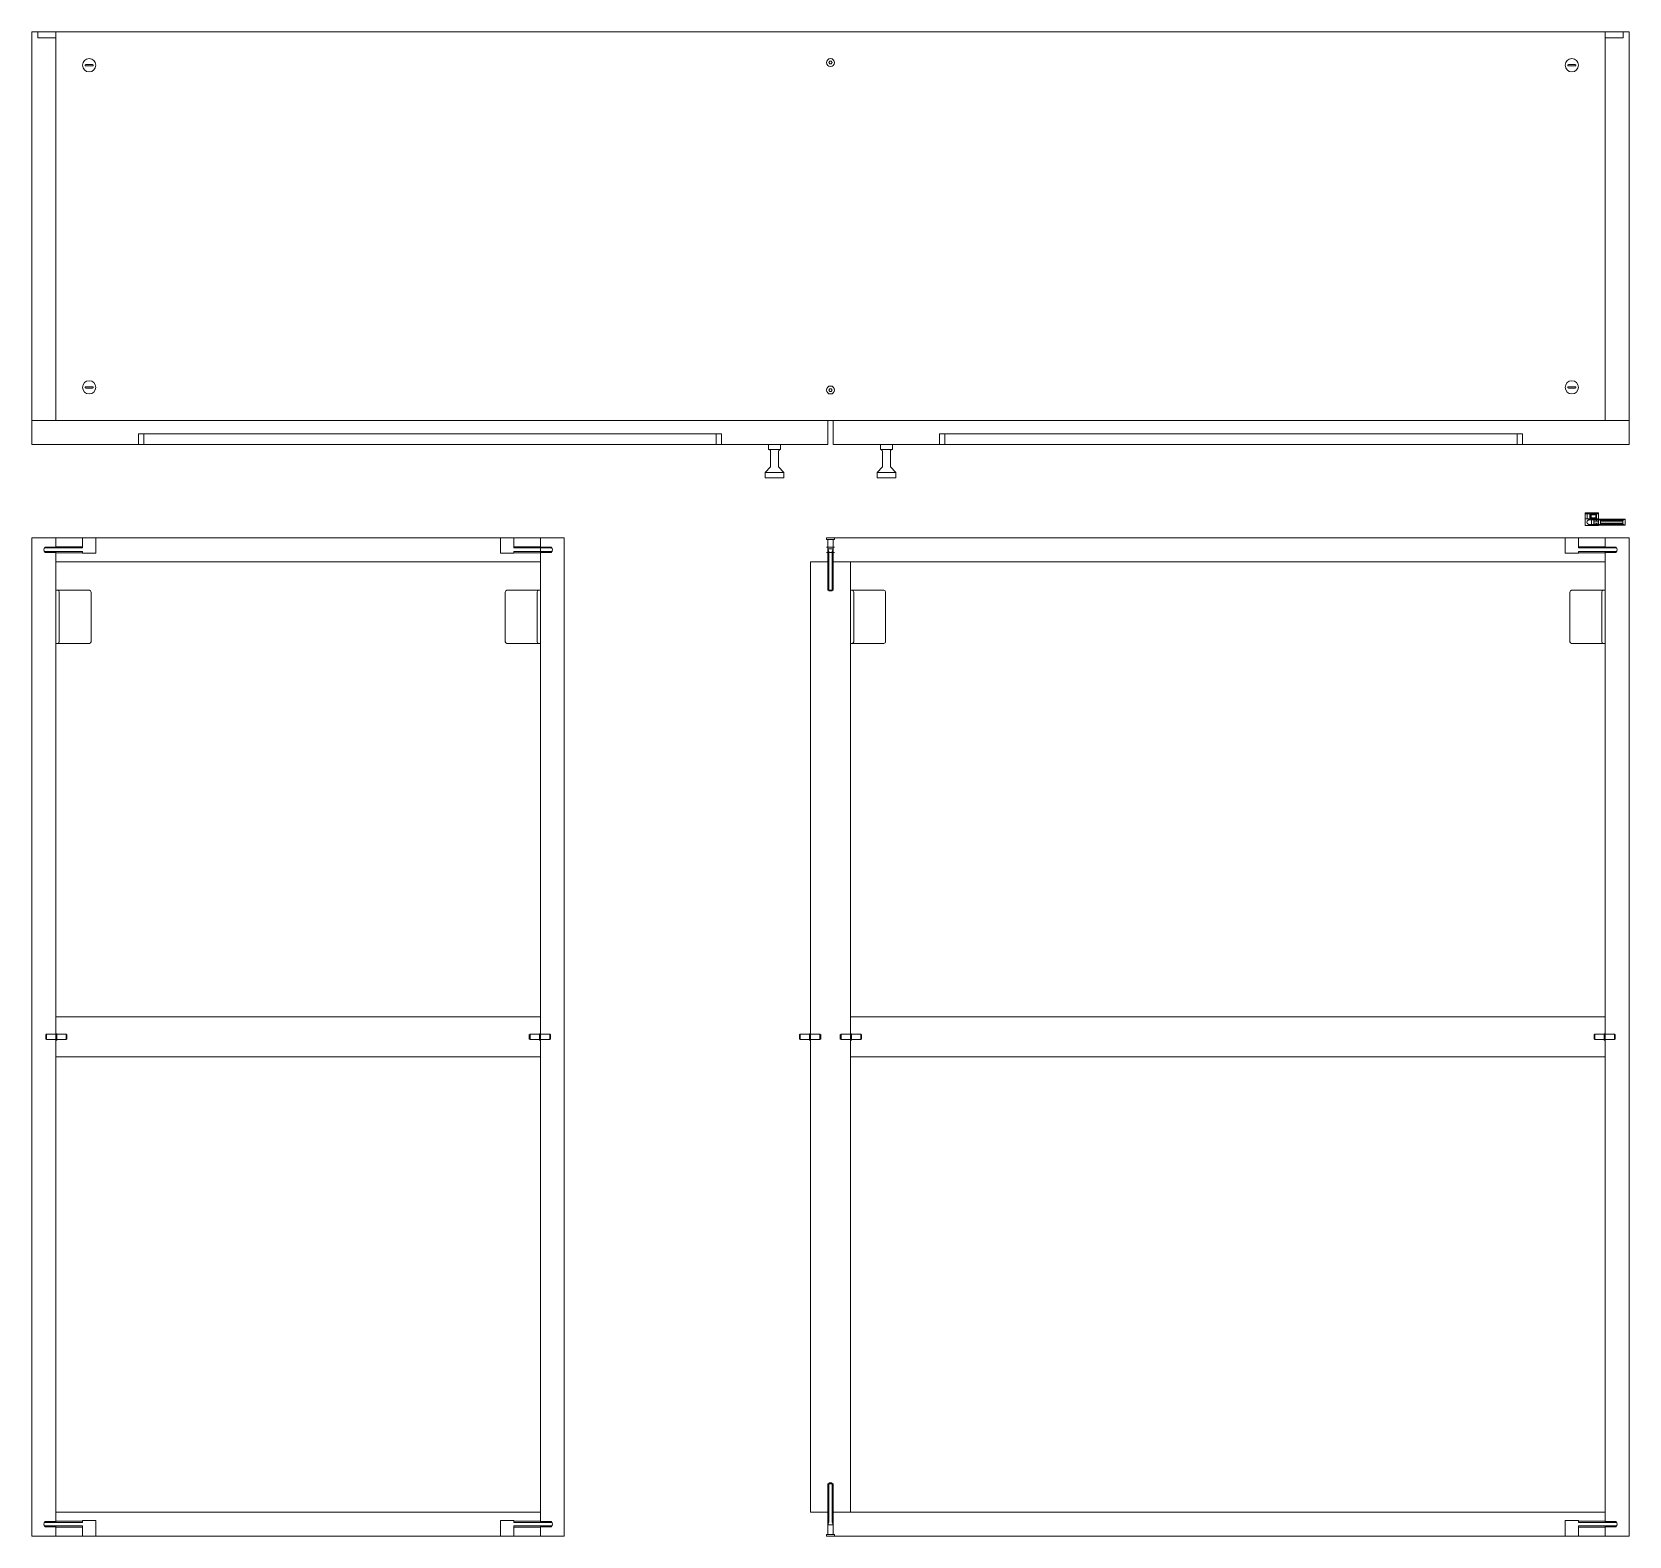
# Model space of a CAD drawing. Header units: centimetres. Extents: x -2268 to 3476, y -1681 to 1470.
# Drawn here: x 2739.4 to 2859.4, y -428.4 to -315.4 of the extents above; entities that cross this region are included whole.
import ezdxf

# ---------------------------------------------------------------- set-up
doc = ezdxf.new("R2010")
doc.units = ezdxf.units.CM
for name, color, linetype, lineweight in [('0_Num_Penna__6', 6, 'Continuous', 18), ('A-FURN_Num_Penna__251_Num_Penna__251_Num_Penna__2_Num_Penna__251_Num_Penna__251_Num_Penna__251_Num_Penna__251_Num_Penna__251_Num_Penna__251_Num_Penna__251_Num_Penna__251_Num_Penna__3_Num_Penna__3_Num_Penna__3_Num_Penna__3', 3, 'Continuous', 18), ('A-FURN_Num_Penna__252_Num_Penna__252_Num_Penna__3_Num_Penna__252_Num_Penna__252_Num_Penna__252_Num_Penna__252_Num_Penna__252_Num_Penna__252_Num_Penna__252_Num_Penna__252_Num_Penna__252_Num_Penna__252_Num_Penna__252_Num_Penna__3', 3, 'Continuous', 18), ('A-FURN_Num_Penna__252_Num_Penna__252_Num_Penna__3_Num_Penna__252_Num_Penna__252_Num_Penna__252_Num_Penna__252_Num_Penna__252_Num_Penna__252_Num_Penna__252_Num_Penna__252_Num_Penna__252_Num_Penna__252_Num_Penna__252_Num_Penna__5', 5, 'Continuous', 18), ('A-FURN_Num_Penna__252_Num_Penna__252_Num_Penna__3_Num_Penna__252_Num_Penna__252_Num_Penna__252_Num_Penna__252_Num_Penna__252_Num_Penna__252_Num_Penna__252_Num_Penna__252_Num_Penna__252_Num_Penna__252_Num_Penna__252_Num_Penna__6', 6, 'Continuous', 18), ('A-FURN_Num_Penna__252_Num_Penna__252_Num_Penna__3_Num_Penna__252_Num_Penna__252_Num_Penna__252_Num_Penna__252_Num_Penna__252_Num_Penna__252_Num_Penna__252_Num_Penna__252_Num_Penna__252_Num_Penna__252_Num_Penna__6_Num_Penna__6', 6, 'Continuous', 18), ('A-SECT-PATT_Num_Penna__6_Num_Penna__6_Num_Penna__6_Num_Penna__6_Num_Penna__6_Num_Penna__6_Num_Penna__6_Num_Penna__6_Num_Penna__6_Num_Penna__6_Num_Penna__6_Num_Penna__6_Num_Penna__6_Num_Penna__6', 6, 'Continuous', 18), ('INFO_Num_Penna__2_Num_Penna__2_Num_Penna__2_Num_Penna__2_Num_Penna__5', 5, 'Continuous', 18), ('PDF10_Solid Fills_Num_Penna__5_Num_Penna__5_Num_Penna__5_Num_Penna__5_Num_Penna__5_Num_Penna__5_Num_Penna__5_Num_Penna__5', 5, 'Continuous', 18), ('PDF16_Geometry_Num_Penna__5_Num_Penna__5_Num_Penna__5_Num_Penna__5_Num_Penna__5_Num_Penna__5_Num_Penna__5_Num_Penna__5_Num_Penna__5_Num_Penna__5_Num_Penna__5_Num_Penna__5_Num_Penna__5_Num_Penna__5', 5, 'Continuous', 18), ('PDF16_Geometry_Num_Penna__6_Num_Penna__6_Num_Penna__3_Num_Penna__3_Num_Penna__3_Num_Penna__3_Num_Penna__3_Num_Penna__3_Num_Penna__3_Num_Penna__3_Num_Penna__3_Num_Penna__3_Num_Penna__3_Num_Penna__3', 3, 'Continuous', 18), ('PDF16_Geometry_Num_Penna__6_Num_Penna__6_Num_Penna__6_Num_Penna__6_Num_Penna__6_Num_Penna__6_Num_Penna__6_Num_Penna__6_Num_Penna__6_Num_Penna__6_Num_Penna__6_Num_Penna__6_Num_Penna__6_Num_Penna__6', 6, 'Continuous', 18), ('PDF22_Geometry_Num_Penna__1_Num_Penna__255_Num_Penna__255_Num_Penna__255_Num_Penna__6', 6, 'Continuous', 18), ('PDF22_Geometry_Num_Penna__1_Num_Penna__255_Num_Penna__3_Num_Penna__3_Num_Penna__6', 6, 'Continuous', 18), ('PDF2_Geometry_Num_Penna__7_Num_Penna__7_Num_Penna__7_Num_Penna__7_Num_Penna__7_Num_Penna__7_Num_Penna__7_Num_Penna__5', 5, 'Continuous', 18), ('PDF2_Geometry_Num_Penna__7_Num_Penna__7_Num_Penna__7_Num_Penna__7_Num_Penna__7_Num_Penna__7_Num_Penna__7_Num_Penna__6', 6, 'Continuous', 18), ('PDF_Geometry_Num_Penna__7_Num_Penna__7_Num_Penna__3_Num_Penna__6_Num_Penna__6_Num_Penna__6_Num_Penna__6_Num_Penna__6_Num_Penna__6_Num_Penna__6_Num_Penna__6_Num_Penna__6_Num_Penna__6_Num_Penna__6', 6, 'Continuous', 18), ('VITE_Num_Penna__5', 5, 'Continuous', 18), ('VITE_Num_Penna__6', 6, 'Continuous', 18), ('viti_Num_Penna__5', 5, 'Continuous', 18), ('viti_Num_Penna__6', 6, 'Continuous', 18)]:
    doc.layers.add(name, color=color, linetype=linetype, lineweight=lineweight)

msp = doc.modelspace()

# ---------------------------------------------------------------- linework, layer by layer
at = {"layer": '0_Num_Penna__6', "color": 6, "linetype": 'Continuous', "lineweight": 18}
for p, q in [((2856.1311, -351.9421), (2856.1311, -351.4948)), ((2857.1311, -351.4948), (2857.1311, -351.9697)), ((2856.1311, -352.4557), (2856.1311, -351.9421)), ((2857.1311, -352.4557), (2856.1311, -352.4557)), ((2859.1311, -351.9697), (2857.1311, -351.9697)), ((2743.2341, -354.0406), (2743.2341, -353.3692)), ((2744.2341, -354.5265), (2744.2341, -353.3692)), ((2774.6341, -354.5265), (2774.6341, -353.3692)), ((2775.6341, -354.0406), (2775.6341, -353.3692)), ((2854.6341, -354.5265), (2854.6341, -353.3692)), ((2855.6341, -354.0406), (2855.6341, -353.3692)), ((2741.2341, -354.0406), (2743.2341, -354.0406)), ((2743.2341, -354.5265), (2743.2341, -354.4977)), ((2743.2341, -354.5265), (2744.2341, -354.5265)), ((2775.6341, -354.5265), (2774.6341, -354.5265)), ((2777.6341, -354.0406), (2775.6341, -354.0406)), ((2775.6341, -354.5265), (2775.6341, -354.4977)), ((2855.6341, -354.5265), (2854.6341, -354.5265)), ((2857.6341, -354.0406), (2855.6341, -354.0406)), ((2855.6341, -354.5265), (2855.6341, -354.4977)), ((2741.2341, -427.6977), (2743.2341, -427.6977)), ((2743.2341, -427.2118), (2744.2341, -427.2118)), ((2743.2341, -427.2118), (2743.2341, -427.2406)), ((2743.2341, -427.6977), (2743.2341, -428.3692)), ((2744.2341, -427.2118), (2744.2341, -428.3692)), ((2775.6341, -427.2118), (2774.6341, -427.2118)), ((2774.6341, -427.2118), (2774.6341, -428.3692)), ((2775.6341, -427.2118), (2775.6341, -427.2406)), ((2777.6341, -427.6977), (2775.6341, -427.6977)), ((2775.6341, -427.6977), (2775.6341, -428.3692)), ((2855.6341, -427.2118), (2854.6341, -427.2118)), ((2854.6341, -427.2118), (2854.6341, -428.3692)), ((2855.6341, -427.2118), (2855.6341, -427.2406)), ((2857.6341, -427.6977), (2855.6341, -427.6977)), ((2855.6341, -427.6977), (2855.6341, -428.3692))]:
    msp.add_line(p, q, dxfattribs=at)
at = {"layer": 'A-FURN_Num_Penna__251_Num_Penna__251_Num_Penna__2_Num_Penna__251_Num_Penna__251_Num_Penna__251_Num_Penna__251_Num_Penna__251_Num_Penna__251_Num_Penna__251_Num_Penna__251_Num_Penna__3_Num_Penna__3_Num_Penna__3_Num_Penna__3', "color": 3, "linetype": 'Continuous', "lineweight": 18}
for p, q in [((2747.4341, -346.3692), (2747.8341, -346.3692)), ((2790.8341, -346.3692), (2791.2341, -346.3692)), ((2807.6341, -346.3692), (2808.0341, -346.3692)), ((2851.0341, -346.3692), (2851.4341, -346.3692))]:
    msp.add_line(p, q, dxfattribs=at)
at = {"layer": 'A-FURN_Num_Penna__252_Num_Penna__252_Num_Penna__3_Num_Penna__252_Num_Penna__252_Num_Penna__252_Num_Penna__252_Num_Penna__252_Num_Penna__252_Num_Penna__252_Num_Penna__252_Num_Penna__252_Num_Penna__252_Num_Penna__252_Num_Penna__3', "color": 3, "linetype": 'Continuous', "lineweight": 18}
for p, q in [((2799.7341, -354.0692), (2799.1341, -354.0692)), ((2799.7341, -354.4692), (2799.1341, -354.4692))]:
    msp.add_line(p, q, dxfattribs=at)
at = {"layer": 'A-FURN_Num_Penna__252_Num_Penna__252_Num_Penna__3_Num_Penna__252_Num_Penna__252_Num_Penna__252_Num_Penna__252_Num_Penna__252_Num_Penna__252_Num_Penna__252_Num_Penna__252_Num_Penna__252_Num_Penna__252_Num_Penna__252_Num_Penna__5', "color": 5, "linetype": 'Continuous', "lineweight": 18}
for p, q in [((2857.288, -352.065), (2857.288, -352.3319)), ((2858.9743, -352.065), (2858.9743, -352.3319)), ((2799.7341, -353.3692), (2799.1341, -353.3692)), ((2799.6397, -353.4891), (2799.2281, -353.4891)), ((2741.2341, -354.0726), (2741.2341, -354.1389)), ((2741.2341, -354.3996), (2741.2341, -354.4657)), ((2777.6341, -354.0726), (2777.6341, -354.1389)), ((2777.6341, -354.3996), (2777.6341, -354.4657)), ((2799.6397, -354.2104), (2799.2281, -354.2104)), ((2799.3036, -354.4123), (2799.3036, -357.2979)), ((2799.5642, -357.2979), (2799.5642, -354.4123)), ((2857.6341, -354.0726), (2857.6341, -354.1389)), ((2857.6341, -354.3996), (2857.6341, -354.4657)), ((2799.5642, -357.2979), (2799.3036, -357.2979)), ((2799.3036, -427.3261), (2799.3036, -424.4405)), ((2799.5642, -424.4405), (2799.3036, -424.4405)), ((2799.5642, -424.4405), (2799.5642, -427.3261)), ((2741.2341, -427.3387), (2741.2341, -427.2726)), ((2741.2341, -427.6658), (2741.2341, -427.5994)), ((2743.2341, -428.3692), (2744.2341, -428.3692)), ((2777.6341, -427.3387), (2777.6341, -427.2726)), ((2777.6341, -427.6658), (2777.6341, -427.5994)), ((2799.7341, -428.3692), (2799.1341, -428.3692)), ((2799.6397, -427.5279), (2799.2281, -427.5279)), ((2799.6397, -428.2492), (2799.2281, -428.2492)), ((2857.6341, -427.3387), (2857.6341, -427.2726)), ((2857.6341, -427.6658), (2857.6341, -427.5994))]:
    msp.add_line(p, q, dxfattribs=at)
at = {"layer": 'A-FURN_Num_Penna__252_Num_Penna__252_Num_Penna__3_Num_Penna__252_Num_Penna__252_Num_Penna__252_Num_Penna__252_Num_Penna__252_Num_Penna__252_Num_Penna__252_Num_Penna__252_Num_Penna__252_Num_Penna__252_Num_Penna__252_Num_Penna__6', "color": 6, "linetype": 'Continuous', "lineweight": 18}
for p, q in [((2857.1311, -352.4269), (2857.1311, -352.4557)), ((2799.1341, -353.4891), (2799.1341, -353.3692)), ((2799.1341, -353.4891), (2799.2281, -353.4891)), ((2799.2281, -353.4891), (2799.2281, -357.2979)), ((2799.6397, -353.4891), (2799.734, -353.4891)), ((2799.6397, -353.4891), (2799.6397, -357.2979)), ((2799.7341, -353.3692), (2799.734, -353.4891)), ((2741.2341, -354.0726), (2740.4036, -354.0726)), ((2740.4036, -354.0726), (2740.4036, -354.1389)), ((2740.4036, -354.4658), (2740.4036, -354.3994)), ((2741.2341, -354.4657), (2740.4036, -354.4658)), ((2777.6341, -354.0726), (2778.4645, -354.0726)), ((2777.6341, -354.4657), (2778.4645, -354.4658)), ((2778.4645, -354.0726), (2778.4645, -354.1389)), ((2778.4645, -354.4658), (2778.4645, -354.3994)), ((2857.6341, -354.0726), (2858.4645, -354.0726)), ((2857.6341, -354.4657), (2858.4645, -354.4658)), ((2858.4645, -354.0726), (2858.4645, -354.1389)), ((2858.4645, -354.4658), (2858.4645, -354.3994)), ((2799.3036, -357.2979), (2799.2281, -357.2979)), ((2799.6397, -357.2979), (2799.5642, -357.2979)), ((2799.3036, -424.4405), (2799.2281, -424.4405)), ((2799.2281, -428.2492), (2799.2281, -424.4405)), ((2799.6397, -424.4405), (2799.5642, -424.4405)), ((2799.6397, -428.2492), (2799.6397, -424.4405)), ((2741.2341, -427.2726), (2740.4036, -427.2726)), ((2740.4036, -427.2726), (2740.4036, -427.3389)), ((2740.4036, -427.6658), (2740.4036, -427.5994)), ((2741.2341, -427.6658), (2740.4036, -427.6658)), ((2777.6341, -427.2726), (2778.4645, -427.2726)), ((2777.6341, -427.6658), (2778.4645, -427.6658)), ((2778.4645, -427.2726), (2778.4645, -427.3389)), ((2778.4645, -427.6658), (2778.4645, -427.5994)), ((2799.1341, -428.2492), (2799.2281, -428.2492)), ((2799.1341, -428.2492), (2799.1341, -428.3692)), ((2799.6397, -428.2492), (2799.734, -428.2492)), ((2799.7341, -428.3692), (2799.734, -428.2492)), ((2857.6341, -427.2726), (2858.4645, -427.2726)), ((2857.6341, -427.6658), (2858.4645, -427.6658)), ((2858.4645, -427.2726), (2858.4645, -427.3389)), ((2858.4645, -427.6658), (2858.4645, -427.5994))]:
    msp.add_line(p, q, dxfattribs=at)
at = {"layer": 'A-FURN_Num_Penna__252_Num_Penna__252_Num_Penna__3_Num_Penna__252_Num_Penna__252_Num_Penna__252_Num_Penna__252_Num_Penna__252_Num_Penna__252_Num_Penna__252_Num_Penna__252_Num_Penna__252_Num_Penna__252_Num_Penna__6_Num_Penna__6', "color": 6, "linetype": 'Continuous', "lineweight": 18}
for p, q in [((2797.9341, -355.1692), (2797.9341, -390.6292)), ((2800.9341, -355.1692), (2800.9341, -390.6292)), ((2797.9341, -391.1092), (2797.9341, -426.5692)), ((2800.9341, -391.1092), (2800.9341, -426.5692))]:
    msp.add_line(p, q, dxfattribs=at)
at = {"layer": 'A-SECT-PATT_Num_Penna__6_Num_Penna__6_Num_Penna__6_Num_Penna__6_Num_Penna__6_Num_Penna__6_Num_Penna__6_Num_Penna__6_Num_Penna__6_Num_Penna__6_Num_Penna__6_Num_Penna__6_Num_Penna__6_Num_Penna__6', "color": 6, "linetype": 'Continuous', "lineweight": 18}
for p, q in [((2747.4341, -345.5692), (2747.4341, -346.3692)), ((2747.8341, -345.5692), (2747.8341, -346.3692)), ((2790.8341, -345.5692), (2790.8341, -346.3692)), ((2791.2341, -345.5692), (2791.2341, -346.3692)), ((2807.6341, -345.5692), (2807.6341, -346.3692)), ((2808.0341, -345.5692), (2808.0341, -346.3692)), ((2851.0341, -345.5692), (2851.0341, -346.3692)), ((2851.4341, -345.5692), (2851.4341, -346.3692)), ((2777.6341, -353.3692), (2777.6341, -427.2726)), ((2779.4341, -353.3692), (2779.4341, -428.3692))]:
    msp.add_line(p, q, dxfattribs=at)
at = {"layer": 'INFO_Num_Penna__2_Num_Penna__2_Num_Penna__2_Num_Penna__2_Num_Penna__5', "color": 5, "linetype": 'Continuous', "lineweight": 18}
for p, q in [((2741.5008, -357.3188), (2741.2341, -357.3188)), ((2741.4841, -357.4591), (2741.4841, -361.1785)), ((2741.5008, -357.3188), (2743.7464, -357.3188)), ((2743.876, -361.1785), (2743.876, -357.4591)), ((2774.9922, -361.1785), (2774.9922, -357.4591)), ((2777.3673, -357.3188), (2775.1218, -357.3188)), ((2777.3673, -357.3188), (2777.6341, -357.3188)), ((2777.3841, -357.4591), (2777.3841, -361.1785)), ((2801.2008, -357.3188), (2800.9341, -357.3188)), ((2801.1841, -357.4591), (2801.1841, -361.1785)), ((2801.2008, -357.3188), (2803.4464, -357.3188)), ((2803.576, -361.1785), (2803.576, -357.4591)), ((2854.9922, -361.1785), (2854.9922, -357.4591)), ((2857.3673, -357.3188), (2855.1218, -357.3188)), ((2857.3673, -357.3188), (2857.6341, -357.3188)), ((2857.3841, -357.4591), (2857.3841, -361.1785)), ((2741.2341, -361.3188), (2741.5008, -361.3188)), ((2741.5008, -361.3188), (2743.7464, -361.3188)), ((2777.3673, -361.3188), (2775.1218, -361.3188)), ((2777.6341, -361.3188), (2777.3673, -361.3188)), ((2800.9341, -361.3188), (2801.2008, -361.3188)), ((2801.2008, -361.3188), (2803.4464, -361.3188)), ((2857.3673, -361.3188), (2855.1218, -361.3188)), ((2857.6341, -361.3188), (2857.3673, -361.3188))]:
    msp.add_line(p, q, dxfattribs=at)
for centre, start, end in [((2741.3422, -357.4602), 0.438313, 85.025899), ((2743.7341, -357.4602), 0.438313, 85.025899), ((2775.1341, -357.4602), 94.974101, 179.561687), ((2777.526, -357.4602), 94.974101, 179.561687), ((2801.0422, -357.4602), 0.438313, 85.025899), ((2803.4341, -357.4602), 0.438313, 85.025899), ((2855.1341, -357.4602), 94.974101, 179.561687), ((2857.526, -357.4602), 94.974101, 179.561687), ((2741.3422, -361.1775), 274.974101, 359.561687), ((2743.7341, -361.1775), 274.974101, 359.561687), ((2775.1341, -361.1775), 180.438313, 265.025899), ((2777.526, -361.1775), 180.438313, 265.025899), ((2801.0422, -361.1775), 274.974101, 359.561687), ((2803.4341, -361.1775), 274.974101, 359.561687), ((2855.1341, -361.1775), 180.438313, 265.025899), ((2857.526, -361.1775), 180.438313, 265.025899)]:
    msp.add_arc(centre, 0.1419, start, end, dxfattribs=at)
at = {"layer": 'PDF10_Solid Fills_Num_Penna__5_Num_Penna__5_Num_Penna__5_Num_Penna__5_Num_Penna__5_Num_Penna__5_Num_Penna__5_Num_Penna__5', "color": 5, "linetype": 'Continuous', "lineweight": 18}
for p, q in [((2743.9874, -317.8192), (2743.4807, -317.8192)), ((2743.9874, -317.9192), (2743.4807, -317.9192)), ((2799.3112, -317.6692), (2799.3785, -317.5692)), ((2799.3112, -317.6692), (2799.3785, -317.7692)), ((2799.3785, -317.5692), (2799.4896, -317.5692)), ((2799.3785, -317.7692), (2799.4896, -317.7692)), ((2799.5569, -317.6692), (2799.4896, -317.5692)), ((2799.5569, -317.6692), (2799.4896, -317.7692)), ((2854.8807, -317.8192), (2855.3874, -317.8192)), ((2854.8807, -317.9192), (2855.3874, -317.9192)), ((2743.9874, -342.0192), (2743.4807, -342.0192)), ((2743.9874, -342.1192), (2743.4807, -342.1192)), ((2799.3112, -342.2692), (2799.3785, -342.1692)), ((2799.3112, -342.2692), (2799.3785, -342.3692)), ((2799.3785, -342.1692), (2799.4896, -342.1692)), ((2799.3785, -342.3692), (2799.4896, -342.3692)), ((2799.5569, -342.2692), (2799.4896, -342.1692)), ((2799.5569, -342.2692), (2799.4896, -342.3692)), ((2854.8807, -342.0192), (2855.3874, -342.0192)), ((2854.8807, -342.1192), (2855.3874, -342.1192))]:
    msp.add_line(p, q, dxfattribs=at)
for centre, radius in [((2743.7341, -317.8692), 0.5), ((2799.4341, -317.6692), 0.3), ((2855.1341, -317.8692), 0.5), ((2743.7341, -342.0692), 0.5), ((2799.4341, -342.2692), 0.3), ((2855.1341, -342.0692), 0.5)]:
    msp.add_circle(centre, radius, dxfattribs=at)
for centre, start, end in [((2743.4807, -317.8692), 90, 270), ((2743.9874, -317.8692), 270, 90), ((2854.8807, -317.8692), 90, 270), ((2855.3874, -317.8692), 270, 90), ((2743.4807, -342.0692), 90, 270), ((2743.9874, -342.0692), 270, 90), ((2854.8807, -342.0692), 90, 270), ((2855.3874, -342.0692), 270, 90)]:
    msp.add_arc(centre, 0.05, start, end, dxfattribs=at)
at = {"layer": 'PDF16_Geometry_Num_Penna__5_Num_Penna__5_Num_Penna__5_Num_Penna__5_Num_Penna__5_Num_Penna__5_Num_Penna__5_Num_Penna__5_Num_Penna__5_Num_Penna__5_Num_Penna__5_Num_Penna__5_Num_Penna__5_Num_Penna__5', "color": 5, "linetype": 'Continuous', "lineweight": 18}
for p, q in [((2795.6805, -346.3692), (2794.7849, -346.3692)), ((2794.7849, -346.7346), (2794.7849, -346.3692)), ((2795.6805, -346.7346), (2794.7849, -346.7346)), ((2795.6805, -346.7346), (2795.6805, -346.3692)), ((2804.0805, -346.3692), (2803.1849, -346.3692)), ((2803.1849, -346.7346), (2803.1849, -346.3692)), ((2804.0805, -346.7346), (2803.1849, -346.7346)), ((2804.0805, -346.7346), (2804.0805, -346.3692)), ((2794.9334, -348.042), (2794.9334, -346.8831)), ((2795.5321, -348.042), (2795.5321, -346.8831)), ((2803.3334, -348.042), (2803.3334, -346.8831)), ((2803.9321, -348.042), (2803.9321, -346.8831)), ((2794.5327, -348.478), (2794.9334, -348.042)), ((2795.9327, -348.478), (2794.5327, -348.478)), ((2794.5327, -348.8692), (2794.5327, -348.478)), ((2795.9327, -348.8692), (2794.5327, -348.8692)), ((2795.9327, -348.478), (2795.5321, -348.042)), ((2795.9327, -348.8692), (2795.9327, -348.478)), ((2802.9327, -348.478), (2803.3334, -348.042)), ((2804.3327, -348.478), (2802.9327, -348.478)), ((2802.9327, -348.8692), (2802.9327, -348.478)), ((2804.3327, -348.8692), (2802.9327, -348.8692)), ((2804.3327, -348.478), (2803.9321, -348.042)), ((2804.3327, -348.8692), (2804.3327, -348.478))]:
    msp.add_line(p, q, dxfattribs=at)
for centre, start, end in [((2794.7849, -346.8831), 0, 90), ((2795.6805, -346.8831), 90, 180), ((2803.1849, -346.8831), 0, 90), ((2804.0805, -346.8831), 90, 180)]:
    msp.add_arc(centre, 0.1485, start, end, dxfattribs=at)
at = {"layer": 'PDF16_Geometry_Num_Penna__6_Num_Penna__6_Num_Penna__3_Num_Penna__3_Num_Penna__3_Num_Penna__3_Num_Penna__3_Num_Penna__3_Num_Penna__3_Num_Penna__3_Num_Penna__3_Num_Penna__3_Num_Penna__3_Num_Penna__3', "color": 3, "linetype": 'Continuous', "lineweight": 18}
for p, q in [((2739.8841, -315.3692), (2741.2341, -315.3692)), ((2857.6341, -315.3692), (2858.9841, -315.3692))]:
    msp.add_line(p, q, dxfattribs=at)
at = {"layer": 'PDF16_Geometry_Num_Penna__6_Num_Penna__6_Num_Penna__6_Num_Penna__6_Num_Penna__6_Num_Penna__6_Num_Penna__6_Num_Penna__6_Num_Penna__6_Num_Penna__6_Num_Penna__6_Num_Penna__6_Num_Penna__6_Num_Penna__6', "color": 6, "linetype": 'Continuous', "lineweight": 18}
for p, q in [((2739.4341, -315.3692), (2739.8841, -315.3692)), ((2739.4341, -315.3692), (2739.4341, -346.3692)), ((2739.8841, -315.3692), (2739.8841, -315.8192)), ((2741.2341, -315.3692), (2741.2341, -344.5692)), ((2741.2341, -315.3692), (2857.6341, -315.3692)), ((2857.6341, -315.3692), (2857.6341, -344.5692)), ((2858.9841, -315.3692), (2858.9841, -315.8192)), ((2858.9841, -315.3692), (2859.4341, -315.3692)), ((2859.4341, -315.3692), (2859.4341, -346.3692)), ((2739.8841, -315.8192), (2741.2341, -315.8192)), ((2858.9841, -315.8192), (2857.6341, -315.8192)), ((2739.4341, -344.5692), (2859.4341, -344.5692)), ((2747.4341, -345.5692), (2791.2341, -345.5692)), ((2799.2341, -346.3692), (2799.2341, -344.5692)), ((2799.6341, -346.3692), (2799.6341, -344.5692)), ((2807.6341, -345.5692), (2851.4341, -345.5692)), ((2739.4341, -346.3692), (2747.4341, -346.3692)), ((2747.8341, -346.3692), (2790.8341, -346.3692)), ((2791.2341, -346.3692), (2799.2341, -346.3692)), ((2799.6341, -346.3692), (2807.6341, -346.3692)), ((2808.0341, -346.3692), (2851.0341, -346.3692)), ((2851.4341, -346.3692), (2859.4341, -346.3692)), ((2739.4341, -353.3692), (2739.4341, -428.3692)), ((2739.4341, -353.3692), (2779.4341, -353.3692)), ((2741.2341, -353.3692), (2741.2341, -354.0726)), ((2799.1341, -353.3692), (2854.6341, -353.3692)), ((2855.6341, -353.3692), (2859.4341, -353.3692)), ((2859.4341, -353.3692), (2859.4341, -428.3692)), ((2741.2341, -354.0406), (2741.2341, -354.0726)), ((2741.2341, -354.4657), (2741.2341, -390.6292)), ((2741.2341, -355.1692), (2777.6341, -355.1692)), ((2777.6341, -354.0406), (2777.6341, -354.0726)), ((2777.6341, -354.4657), (2777.6341, -354.4977)), ((2797.9341, -355.1692), (2799.2281, -355.1692)), ((2799.6397, -355.1692), (2857.6341, -355.1692)), ((2857.6341, -354.0406), (2857.6341, -354.0726)), ((2857.6341, -354.4657), (2857.6341, -354.4977)), ((2857.6341, -355.1692), (2857.6341, -390.6292)), ((2741.2341, -391.1092), (2741.2341, -427.2726)), ((2857.6341, -391.1092), (2857.6341, -427.2726)), ((2741.2341, -426.5692), (2777.6341, -426.5692)), ((2797.9341, -426.5692), (2799.2281, -426.5692)), ((2799.6397, -426.5692), (2857.6341, -426.5692)), ((2739.4341, -428.3692), (2743.2341, -428.3692)), ((2741.2341, -427.6977), (2741.2341, -427.6658)), ((2741.2341, -427.6658), (2741.2341, -428.3692)), ((2744.2341, -428.3692), (2774.6341, -428.3692)), ((2775.6341, -428.3692), (2779.4341, -428.3692)), ((2777.6341, -427.6977), (2777.6341, -427.6658)), ((2799.1341, -428.3692), (2854.6341, -428.3692)), ((2855.6341, -428.3692), (2859.4341, -428.3692)), ((2857.6341, -427.6977), (2857.6341, -427.6658)), ((2857.6341, -427.6977), (2857.6341, -428.3692))]:
    msp.add_line(p, q, dxfattribs=at)
at = {"layer": 'PDF22_Geometry_Num_Penna__1_Num_Penna__255_Num_Penna__255_Num_Penna__255_Num_Penna__6', "color": 6, "linetype": 'Continuous', "lineweight": 18}
msp.add_line((2777.6341, -427.6977), (2777.6341, -428.3692), dxfattribs=at)
at = {"layer": 'PDF22_Geometry_Num_Penna__1_Num_Penna__255_Num_Penna__3_Num_Penna__3_Num_Penna__6', "color": 6, "linetype": 'Continuous', "lineweight": 18}
for p, q in [((2777.6341, -389.3692), (2741.2341, -389.3692)), ((2857.6341, -389.3692), (2800.9341, -389.3692)), ((2777.6341, -392.3692), (2741.2341, -392.3692)), ((2857.6341, -392.3692), (2800.9341, -392.3692))]:
    msp.add_line(p, q, dxfattribs=at)
at = {"layer": 'PDF2_Geometry_Num_Penna__7_Num_Penna__7_Num_Penna__7_Num_Penna__7_Num_Penna__7_Num_Penna__7_Num_Penna__7_Num_Penna__5', "color": 5, "linetype": 'Continuous', "lineweight": 18, "flags": 128}
for points in [[(2799.2281, -354.2104), (2799.2281, -353.4891)], [(2743.2341, -354.1389), (2740.4036, -354.1389)], [(2740.4036, -354.3996), (2743.2341, -354.3996)], [(2775.6341, -354.1389), (2778.4645, -354.1389)], [(2778.4645, -354.3996), (2775.6341, -354.3996)], [(2799.2281, -354.2105), (2799.3036, -354.4123)], [(2799.6397, -354.2104), (2799.5642, -354.4123)], [(2855.6341, -354.1389), (2858.4645, -354.1389)], [(2858.4645, -354.3996), (2855.6341, -354.3996)], [(2740.4036, -427.3387), (2743.2341, -427.3387)], [(2743.2341, -427.5994), (2740.4036, -427.5994)], [(2778.4645, -427.3387), (2775.6341, -427.3387)], [(2775.6341, -427.5994), (2778.4645, -427.5994)], [(2799.2281, -427.5278), (2799.3036, -427.3261)], [(2799.2281, -427.5279), (2799.2281, -428.2492)], [(2799.6397, -427.5279), (2799.5642, -427.3261)], [(2858.4645, -427.3387), (2855.6341, -427.3387)], [(2855.6341, -427.5994), (2858.4645, -427.5994)]]:
    msp.add_lwpolyline(points, dxfattribs=at)
at = {"layer": 'PDF2_Geometry_Num_Penna__7_Num_Penna__7_Num_Penna__7_Num_Penna__7_Num_Penna__7_Num_Penna__7_Num_Penna__7_Num_Penna__6', "color": 6, "linetype": 'Continuous', "lineweight": 18, "flags": 128}
for points in [[(2740.4036, -354.1389), (2740.3887, -354.1389, 0.19953036), (2740.3718, -354.1459, 0.11687713), (2740.3478, -354.1847, 0.16288803), (2740.3478, -354.3536, 0.11683184), (2740.3718, -354.3926, 0.19841798), (2740.3887, -354.3996), (2740.4036, -354.3996)], [(2778.4645, -354.1389), (2778.4795, -354.1389, -0.19953036), (2778.4963, -354.1459, -0.11687713), (2778.5203, -354.1847, -0.16288803), (2778.5203, -354.3536, -0.11683184), (2778.4964, -354.3926, -0.19841798), (2778.4795, -354.3996), (2778.4645, -354.3996)], [(2858.4645, -354.1389), (2858.4795, -354.1389, -0.19953036), (2858.4963, -354.1459, -0.11687713), (2858.5203, -354.1847, -0.16288803), (2858.5203, -354.3536, -0.11683184), (2858.4964, -354.3926, -0.19841798), (2858.4795, -354.3996), (2858.4645, -354.3996)], [(2799.5642, -357.2979), (2799.5642, -357.3146, -0.19953036), (2799.5573, -357.3315, -0.11687713), (2799.5185, -357.3554, -0.16288803), (2799.3496, -357.3554, -0.11683184), (2799.3107, -357.3315, -0.19841798), (2799.3037, -357.3146), (2799.3037, -357.2979)], [(2799.5642, -424.4405), (2799.5642, -424.4238, 0.19953036), (2799.5573, -424.4069, 0.11687713), (2799.5185, -424.3829, 0.16288803), (2799.3496, -424.3829, 0.11683184), (2799.3107, -424.4068, 0.19841798), (2799.3037, -424.4237), (2799.3037, -424.4405)], [(2740.4036, -427.5994), (2740.3887, -427.5994, -0.19953036), (2740.3718, -427.5924, -0.11687713), (2740.3478, -427.5536, -0.16288803), (2740.3478, -427.3847, -0.11683184), (2740.3718, -427.3457, -0.19841798), (2740.3887, -427.3387), (2740.4036, -427.3387)], [(2778.4645, -427.5994), (2778.4795, -427.5994, 0.19953036), (2778.4963, -427.5924, 0.11687713), (2778.5203, -427.5536, 0.16288803), (2778.5203, -427.3847, 0.11683184), (2778.4964, -427.3457, 0.19841798), (2778.4795, -427.3387), (2778.4645, -427.3387)], [(2858.4645, -427.5994), (2858.4795, -427.5994, 0.19953036), (2858.4963, -427.5924, 0.11687713), (2858.5203, -427.5536, 0.16288803), (2858.5203, -427.3847, 0.11683184), (2858.4964, -427.3457, 0.19841798), (2858.4795, -427.3387), (2858.4645, -427.3387)]]:
    msp.add_lwpolyline(points, format="xyb", dxfattribs=at)
at = {"layer": 'PDF_Geometry_Num_Penna__7_Num_Penna__7_Num_Penna__3_Num_Penna__6_Num_Penna__6_Num_Penna__6_Num_Penna__6_Num_Penna__6_Num_Penna__6_Num_Penna__6_Num_Penna__6_Num_Penna__6_Num_Penna__6_Num_Penna__6', "color": 6, "linetype": 'Continuous', "lineweight": 18}
for p, q in [((2857.6341, -353.3692), (2857.6341, -354.0406)), ((2857.6341, -354.4977), (2857.6341, -355.1692))]:
    msp.add_line(p, q, dxfattribs=at)
at = {"layer": 'VITE_Num_Penna__5', "color": 5, "linetype": 'Continuous', "lineweight": 18}
for p, q in [((2856.4951, -351.5628), (2856.1311, -351.5628)), ((2856.2808, -351.5628), (2856.2808, -351.9421)), ((2856.4951, -351.9421), (2856.4951, -351.5628)), ((2857.1311, -351.5628), (2856.5291, -351.5628)), ((2856.5291, -351.9421), (2856.5291, -351.5628)), ((2856.9815, -351.5628), (2856.9815, -351.9421)), ((2856.4951, -351.9421), (2856.1311, -351.9421)), ((2857.1311, -352.0203), (2856.4509, -352.0203)), ((2857.1311, -352.3774), (2856.4509, -352.3774)), ((2857.1311, -351.9421), (2856.5291, -351.9421)), ((2856.5971, -351.6385), (2856.5971, -351.8664)), ((2856.9271, -351.6385), (2856.5971, -351.6385)), ((2856.9271, -351.8664), (2856.5971, -351.8664)), ((2856.6209, -352.3774), (2856.6209, -352.0203)), ((2856.6209, -352.0203), (2856.791, -352.0203)), ((2856.6209, -352.3774), (2856.791, -352.3774)), ((2856.791, -352.0203), (2856.791, -352.3774)), ((2856.791, -352.1308), (2857.1311, -352.1308)), ((2856.791, -352.2669), (2857.1311, -352.2669)), ((2856.9271, -351.6385), (2856.9271, -351.8664)), ((2856.9815, -352.0203), (2856.9815, -352.1308)), ((2856.9815, -352.2669), (2856.9815, -352.3774)), ((2857.1311, -351.9697), (2857.1311, -352.4269)), ((2857.288, -352.065), (2857.1311, -351.9697)), ((2857.288, -352.3319), (2857.1311, -352.4269)), ((2857.1918, -352.0066), (2859.0765, -352.0029)), ((2859.0662, -352.3876), (2857.1947, -352.3884)), ((2857.2869, -352.3326), (2858.9743, -352.3318)), ((2857.288, -352.0651), (2858.9743, -352.065)), ((2858.9743, -352.1221), (2857.288, -352.1221)), ((2857.288, -352.2745), (2858.9765, -352.2745)), ((2858.9743, -352.065), (2859.1311, -351.9697)), ((2858.9743, -352.3319), (2859.1311, -352.4269)), ((2859.1311, -351.9697), (2859.1311, -352.4269)), ((2743.2341, -353.3692), (2744.2341, -353.3692)), ((2775.6341, -353.3692), (2774.6341, -353.3692)), ((2855.6341, -353.3692), (2854.6341, -353.3692)), ((2743.2341, -354.0406), (2743.2341, -354.1389)), ((2743.2341, -354.3996), (2743.2341, -354.4977)), ((2775.6341, -354.0406), (2775.6341, -354.1389)), ((2775.6341, -354.3996), (2775.6341, -354.4977)), ((2855.6341, -354.0406), (2855.6341, -354.1389)), ((2855.6341, -354.3996), (2855.6341, -354.4977)), ((2743.2341, -427.3387), (2743.2341, -427.2406)), ((2743.2341, -427.6977), (2743.2341, -427.5994)), ((2775.6341, -428.3692), (2774.6341, -428.3692)), ((2775.6341, -427.3387), (2775.6341, -427.2406)), ((2775.6341, -427.6977), (2775.6341, -427.5994)), ((2855.6341, -428.3692), (2854.6341, -428.3692)), ((2855.6341, -427.3387), (2855.6341, -427.2406)), ((2855.6341, -427.6977), (2855.6341, -427.5994))]:
    msp.add_line(p, q, dxfattribs=at)
msp.add_arc((2856.4509, -352.1989), 0.1786, 90, 270, dxfattribs=at)
at = {"layer": 'VITE_Num_Penna__6', "color": 6, "linetype": 'Continuous', "lineweight": 18}
for p, q in [((2857.1311, -351.4948), (2856.1311, -351.4948)), ((2857.1311, -352.4269), (2859.1311, -352.4269)), ((2743.2341, -354.4977), (2741.2341, -354.4977)), ((2775.6341, -354.4977), (2777.6341, -354.4977)), ((2855.6341, -354.4977), (2857.6341, -354.4977)), ((2743.2341, -427.2406), (2741.2341, -427.2406)), ((2775.6341, -427.2406), (2777.6341, -427.2406)), ((2855.6341, -427.2406), (2857.6341, -427.2406))]:
    msp.add_line(p, q, dxfattribs=at)
at = {"layer": 'viti_Num_Penna__5', "color": 5, "linetype": 'Continuous', "lineweight": 18}
for p, q in [((2740.5341, -390.6692), (2740.5341, -391.0692)), ((2741.2341, -390.6692), (2741.2341, -391.0692)), ((2741.3007, -390.6692), (2741.3007, -391.0692)), ((2742.0007, -390.6692), (2742.0007, -391.0692)), ((2776.8674, -390.6692), (2776.8674, -391.0692)), ((2777.5674, -390.6692), (2777.5674, -391.0692)), ((2777.6341, -390.6692), (2777.6341, -391.0692)), ((2778.3341, -390.6692), (2778.3341, -391.0692)), ((2797.1674, -390.6692), (2797.1674, -391.0692)), ((2797.8674, -390.6692), (2797.8674, -391.0692)), ((2797.9341, -390.6692), (2797.9341, -391.0692)), ((2798.6341, -390.6692), (2798.6341, -391.0692)), ((2800.2341, -390.6692), (2800.2341, -391.0692)), ((2800.9341, -390.6692), (2800.9341, -391.0692)), ((2801.0007, -390.6692), (2801.0007, -391.0692)), ((2801.7007, -390.6692), (2801.7007, -391.0692)), ((2856.8674, -390.6692), (2856.8674, -391.0692)), ((2857.5674, -390.6692), (2857.5674, -391.0692)), ((2857.6341, -390.6692), (2857.6341, -391.0692)), ((2858.3341, -390.6692), (2858.3341, -391.0692))]:
    msp.add_line(p, q, dxfattribs=at)
at = {"layer": 'viti_Num_Penna__6', "color": 6, "linetype": 'Continuous', "lineweight": 18}
for p, q in [((2740.4674, -390.7092), (2740.5341, -390.6692)), ((2740.4674, -390.7092), (2740.4674, -391.0292)), ((2740.4674, -391.0292), (2740.5341, -391.0692)), ((2740.5341, -390.6692), (2741.2341, -390.6692)), ((2740.5341, -391.0692), (2741.2341, -391.0692)), ((2741.2341, -390.6292), (2741.3007, -390.6292)), ((2741.2341, -390.6292), (2741.2341, -390.6692)), ((2741.2341, -391.0692), (2741.2341, -391.1092)), ((2741.2341, -391.1092), (2741.3007, -391.1092)), ((2741.3007, -390.6292), (2741.3007, -390.6692)), ((2741.3007, -390.6692), (2742.0007, -390.6692)), ((2741.3007, -391.0692), (2742.0007, -391.0692)), ((2741.3007, -391.0692), (2741.3007, -391.1092)), ((2742.0674, -390.7092), (2742.0007, -390.6692)), ((2742.0674, -391.0292), (2742.0007, -391.0692)), ((2742.0674, -390.7092), (2742.0674, -391.0292)), ((2776.8007, -390.7092), (2776.8674, -390.6692)), ((2776.8007, -390.7092), (2776.8007, -391.0292)), ((2776.8007, -391.0292), (2776.8674, -391.0692)), ((2776.8674, -390.6692), (2777.5674, -390.6692)), ((2776.8674, -391.0692), (2777.5674, -391.0692)), ((2777.5674, -390.6292), (2777.5674, -390.6692)), ((2777.5674, -390.6292), (2777.6341, -390.6292)), ((2777.5674, -391.0692), (2777.5674, -391.1092)), ((2777.5674, -391.1092), (2777.6341, -391.1092)), ((2777.6341, -390.6292), (2777.6341, -390.6692)), ((2777.6341, -390.6692), (2778.3341, -390.6692)), ((2777.6341, -391.0692), (2778.3341, -391.0692)), ((2777.6341, -391.0692), (2777.6341, -391.1092)), ((2778.4007, -390.7092), (2778.3341, -390.6692)), ((2778.4007, -391.0292), (2778.3341, -391.0692)), ((2778.4007, -390.7092), (2778.4007, -391.0292)), ((2797.1007, -390.7092), (2797.1674, -390.6692)), ((2797.1007, -390.7092), (2797.1007, -391.0292)), ((2797.1007, -391.0292), (2797.1674, -391.0692)), ((2797.1674, -390.6692), (2797.8674, -390.6692)), ((2797.1674, -391.0692), (2797.8674, -391.0692)), ((2797.8674, -390.6292), (2797.8674, -390.6692)), ((2797.8674, -390.6292), (2797.9341, -390.6292)), ((2797.8674, -391.0692), (2797.8674, -391.1092)), ((2797.8674, -391.1092), (2797.9341, -391.1092)), ((2797.9341, -390.6292), (2797.9341, -390.6692)), ((2797.9341, -390.6692), (2798.6341, -390.6692)), ((2797.9341, -391.0692), (2798.6341, -391.0692)), ((2797.9341, -391.0692), (2797.9341, -391.1092)), ((2798.7007, -390.7092), (2798.6341, -390.6692)), ((2798.7007, -391.0292), (2798.6341, -391.0692)), ((2798.7007, -390.7092), (2798.7007, -391.0292)), ((2800.1674, -390.7092), (2800.2341, -390.6692)), ((2800.1674, -390.7092), (2800.1674, -391.0292)), ((2800.1674, -391.0292), (2800.2341, -391.0692)), ((2800.2341, -390.6692), (2800.9341, -390.6692)), ((2800.2341, -391.0692), (2800.9341, -391.0692)), ((2800.9341, -390.6292), (2800.9341, -390.6692)), ((2800.9341, -390.6292), (2801.0007, -390.6292)), ((2800.9341, -391.0692), (2800.9341, -391.1092)), ((2800.9341, -391.1092), (2801.0007, -391.1092)), ((2801.0007, -390.6292), (2801.0007, -390.6692)), ((2801.0007, -390.6692), (2801.7007, -390.6692)), ((2801.0007, -391.0692), (2801.7007, -391.0692)), ((2801.0007, -391.0692), (2801.0007, -391.1092)), ((2801.7674, -390.7092), (2801.7007, -390.6692)), ((2801.7674, -391.0292), (2801.7007, -391.0692)), ((2801.7674, -390.7092), (2801.7674, -391.0292)), ((2856.8007, -390.7092), (2856.8674, -390.6692)), ((2856.8007, -390.7092), (2856.8007, -391.0292)), ((2856.8007, -391.0292), (2856.8674, -391.0692)), ((2856.8674, -390.6692), (2857.5674, -390.6692)), ((2856.8674, -391.0692), (2857.5674, -391.0692)), ((2857.5674, -390.6292), (2857.5674, -390.6692)), ((2857.5674, -390.6292), (2857.6341, -390.6292)), ((2857.5674, -391.0692), (2857.5674, -391.1092)), ((2857.5674, -391.1092), (2857.6341, -391.1092)), ((2857.6341, -390.6292), (2857.6341, -390.6692)), ((2857.6341, -390.6692), (2858.3341, -390.6692)), ((2857.6341, -391.0692), (2858.3341, -391.0692)), ((2857.6341, -391.0692), (2857.6341, -391.1092)), ((2858.4007, -390.7092), (2858.3341, -390.6692)), ((2858.4007, -391.0292), (2858.3341, -391.0692)), ((2858.4007, -390.7092), (2858.4007, -391.0292))]:
    msp.add_line(p, q, dxfattribs=at)

doc.saveas('drawing.dxf')
